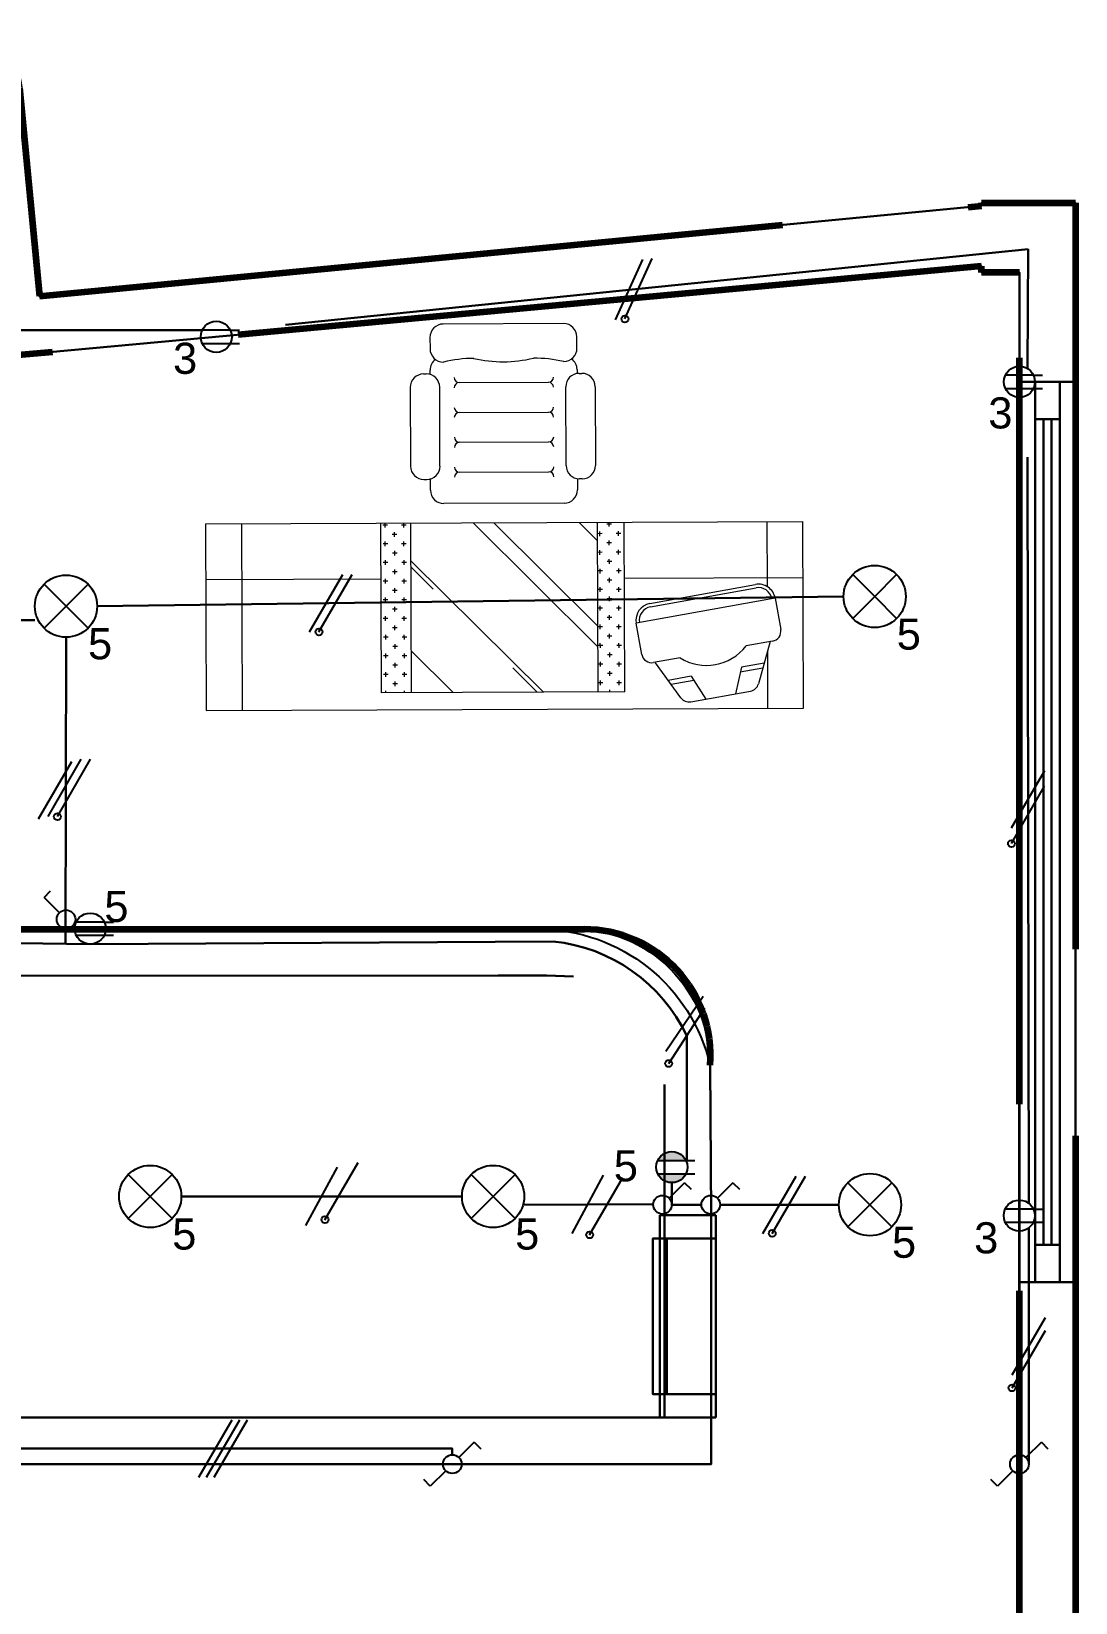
# Model space of a CAD drawing. Header units: metres. Extents: x 10.2 to 81, y 0 to 39.7.
# Drawn here: x 24.14 to 27.5, y 8.36 to 13.42 of the extents above; entities that cross this region are included whole.
import ezdxf

# ---------------------------------------------------------------- set-up
doc = ezdxf.new("R2010")
doc.units = ezdxf.units.M
doc.header["$LTSCALE"] = 0.2
doc.linetypes.add('ACAD_ISO02W100', pattern=[15, 12, -3])
for name, color, linetype in [('Canaletas', 4, 'Continuous'), ('EDIFICIO', 7, 'Continuous'), ('Fases', 7, 'Continuous'), ('Indicacion-Tabla', 7, 'Continuous'), ('Luminaria', 7, 'Continuous'), ('Medidas', 1, 'Continuous'), ('Puntos', 7, 'Continuous'), ('Tomacorrientes', 7, 'Continuous')]:
    doc.layers.add(name, color=color, linetype=linetype)
for name, color, linetype, true_color in [('DLX_APERT', 7, 'Continuous', 0x969696), ('DLX_CONT', 7, 'Continuous', 0x969696), ('DLX_ROOF', 7, 'Continuous', 0x7f7f7f)]:
    doc.layers.add(name, color=color, linetype=linetype, true_color=true_color)
for name, color, linetype, lineweight in [('L-Suelo', 7, 'ACAD_ISO02W100', 30), ('L-Techo', 7, 'Continuous', 30), ('Muebles', 9, 'Continuous', 5)]:
    doc.layers.add(name, color=color, linetype=linetype, lineweight=lineweight)
doc.layers.get('0').off()
doc.styles.get("Standard").update_dxf_attribs({"font": 'arial.ttf'})

# ---------------------------------------------------------------- blocks, each defined once
blk = doc.blocks.new('Lampara')
at = {"layer": 'Luminaria'}
for q in [(-0.0707, 0.0707), (0.0707, 0.0707), (-0.0707, -0.0707), (0.0707, -0.0707)]:
    blk.add_line((0, 0), q, dxfattribs=at)
blk.add_circle((0, 0), 0.1, dxfattribs=at)
blk = doc.blocks.new('Interruptor')
at = {"layer": 'Luminaria'}
for q in [(0.0212, 0.0212), (0.0919, 0.0495)]:
    blk.add_line((0.0707, 0.0707), q, dxfattribs=at)
blk.add_circle((0, 0), 0.03, dxfattribs=at)
blk = doc.blocks.new('Tomacorriente')
at = {"layer": 'Tomacorrientes'}
for p, q in [((0.0453, 0.0211), (-0.0453, 0.0211)), ((0.0453, 0.0211), (0.0743, 0.0211)), ((-0.0453, -0.0211), (0.0453, -0.0211)), ((0.0453, -0.0211), (0.0743, -0.0211))]:
    blk.add_line(p, q, dxfattribs=at)
blk.add_circle((0, 0), 0.05, dxfattribs=at)
blk = doc.blocks.new('920_0_2')
mesh = blk.add_polyface()
corners = [(-1.3273, -0.0125, 0.88), (1.3273, -0.0125, -0.88), (1.3273, -0.0125, 0.88), (1.3273, -0.0125, -0.88), (-1.3273, -0.0125, 0.88), (-1.3273, -0.0125, -0.88), (-1.3273, 0.0125, -0.88), (1.3273, 0.0125, 0.88), (1.3273, 0.0125, -0.88), (1.3273, 0.0125, 0.88), (-1.3273, 0.0125, -0.88), (-1.3273, 0.0125, 0.88)]
mesh.append_faces([[corners[k] for k in face] for face in [(0, 1, 2), (3, 4, 5), (6, 7, 8), (9, 10, 11)]])
blk = doc.blocks.new('1012_0_5')
mesh = blk.add_polyface()
corners = [(-0.25, -0.1125, 0.925), (0.25, -0.1125, -1), (0.25, -0.1125, 0.925), (0.25, -0.1125, -1), (-0.25, -0.1125, 0.925), (-0.25, -0.1125, -1)]
mesh.append_faces([[corners[k] for k in face] for face in [(0, 1, 2), (3, 4, 5)]])
blk = doc.blocks.new('1012_0_6')
mesh = blk.add_polyface()
corners = [(-0.25, -0.0675, 0.925), (0.25, -0.0675, -1), (-0.25, -0.0675, -1), (0.25, -0.0675, -1), (-0.25, -0.0675, 0.925), (0.25, -0.0675, 0.925)]
mesh.append_faces([[corners[k] for k in face] for face in [(0, 1, 2), (3, 4, 5)]])
blk = doc.blocks.new('*U109')
at = {"layer": 'Luminaria'}
for p, q in [((0.0707, 0.0707), (0.0212, 0.0212)), ((0.0707, 0.0707), (0.0919, 0.0495)), ((-0.0707, -0.0707), (-0.0919, -0.0495)), ((-0.0212, -0.0212), (-0.0707, -0.0707))]:
    blk.add_line(p, q, dxfattribs=at)
blk.add_circle((0, 0), 0.03, dxfattribs=at)
blk = doc.blocks.new('Toma corriente CFGI 1 Fase')
at = {"layer": 'Tomacorrientes'}
h = blk.add_hatch(dxfattribs=at)
h.set_pattern_fill('ANGLE', color=256)
h.set_pattern_definition([(0, (-6.336, -3.4325), (0, 6.985), [5.08, -1.905]), (90, (-6.336, -3.4325), (-6.985, 4e-16), [5.08, -1.905])])
h.paths.add_polyline_path([(0.0453, 0.0211, 0.63707), (-0.0453, 0.0211)])
h.paths.add_polyline_path([(-0.0453, -0.0211, 0.63707), (0.0453, -0.0211)])
at = {"layer": 'Tomacorrientes', "lineweight": 40}
h = blk.add_hatch(color=256, dxfattribs=at)
h.dxf.hatch_style = 1
h.paths.add_polyline_path([(-0.0453, 0.0211), (0.0453, 0.0211, 0.63707)])
h.paths.add_polyline_path([(0.0453, -0.0211), (-0.0453, -0.0211, 0.63707)])
at = {"layer": 'Tomacorrientes'}
for p, q in [((-0.0453, 0.0211), (0.0743, 0.0211)), ((-0.0453, -0.0211), (0.0743, -0.0211))]:
    blk.add_line(p, q, dxfattribs=at)
blk.add_circle((0, 0), 0.05, dxfattribs=at)
blk = doc.blocks.new('Fase')
at = {"layer": 'Fases'}
blk.add_line((-0.0535, -0.0922), (0.0535, 0.0922), dxfattribs=at)
blk = doc.blocks.new('Neutro')
at = {"layer": 'Fases'}
h = blk.add_hatch(dxfattribs=at)
h.set_pattern_fill('ANGLE', color=256)
h.set_pattern_definition([(0, (-26.865, -1.6355), (0, 6.985), [5.08, -1.905]), (90, (-26.865, -1.6355), (-6.985, 4e-16), [5.08, -1.905])])
h.paths.add_polyline_path([(-0.0645, -0.0922, 1), (-0.0424, -0.0922, 1)])
blk.add_circle((-0.0535, -0.0922), 0.0111, dxfattribs=at)
blk.add_blockref('Fase', (0, 0), dxfattribs=at)
blk = doc.blocks.new('A$C1A7470BA')
at = {"layer": 'Muebles'}
for p, q in [((1600, 1033.2), (0, 1033.2)), ((0, 1033.2), (0, 533.2)), ((96, 881.5), (96, 1033.2)), ((302, 1014.7), (141.5, 986.5)), ((302, 1014.7), (141.5, 986.5)), ((1504, 533.2), (1504, 1033.2)), ((1600, 533.2), (1600, 1033.2)), ((165.9, 922.6), (182.1, 993.6)), ((165.9, 922.6), (182.1, 993.6)), ((300.9, 946.4), (261.3, 1007.6)), ((300.9, 946.4), (261.3, 1007.6)), ((293.5, 957.9), (353.8, 968.5)), ((293.5, 957.9), (353.8, 968.5)), ((328.6, 1003.8), (395.9, 909.6)), ((328.6, 1003.8), (395.9, 909.6)), ((478.5, 987.1), (478.5, 533.2)), ((478.5, 987.1), (1130, 987.1)), ((493.5, 969.6), (493.5, 957.1)), ((518.5, 987.1), (518.5, 982.1)), ((543.5, 969.6), (543.5, 957.1)), ((550, 987.1), (550, 533.2)), ((696.6, 987.1), (1050, 633.7)), ((713.5, 987.1), (778.4, 922.2)), ((938.4, 987.1), (1050, 875.5)), ((1050, 987.1), (1050, 533.2)), ((1068.5, 987.1), (1068.5, 982.1)), ((1093.5, 969.6), (1093.5, 957.1)), ((1118.5, 987.1), (1118.5, 982.1)), ((1130, 987.1), (1130, 533.2)), ((88.3, 854.2), (120.2, 967.2)), ((108.4, 925.3), (168.9, 936)), ((108.4, 925.3), (168.9, 936)), ((300.9, 946.4), (362, 957.1)), ((300.9, 946.4), (362, 957.1)), ((487.2, 963.3), (499.7, 963.3)), ((512.2, 938.3), (524.7, 938.3)), ((518.5, 944.6), (518.5, 932.1)), ((537.2, 963.3), (549.7, 963.3)), ((1062.2, 938.3), (1074.7, 938.3)), ((1068.5, 944.6), (1068.5, 932.1)), ((1087.2, 963.3), (1099.7, 963.3)), ((1112.2, 938.3), (1124.7, 938.3)), ((1118.5, 944.6), (1118.5, 932.1)), ((104.6, 911.9), (165.9, 922.6)), ((104.6, 911.9), (165.9, 922.6)), ((330.1, 896.9), (401, 909.4)), ((330.1, 896.9), (401, 909.4)), ((432.3, 887.5), (447.1, 803.2)), ((432.3, 887.5), (447.1, 803.2)), ((487.2, 913.3), (499.7, 913.3)), ((493.5, 919.6), (493.5, 907.1)), ((512.2, 888.3), (524.7, 888.3)), ((518.5, 894.6), (518.5, 882.1)), ((537.2, 913.3), (549.7, 913.3)), ((543.5, 919.6), (543.5, 907.1)), ((1062.2, 888.3), (1074.7, 888.3)), ((1068.5, 894.6), (1068.5, 882.1)), ((1087.2, 913.3), (1099.7, 913.3)), ((1093.5, 919.6), (1093.5, 907.1)), ((1112.2, 888.3), (1124.7, 888.3)), ((1118.5, 894.6), (1118.5, 882.1)), ((81.9, 853.2), (152.9, 865.7)), ((81.9, 853.2), (152.9, 865.7)), ((88.3, 854.2), (88.3, 854.3)), ((487.2, 863.3), (499.7, 863.3)), ((493.5, 869.6), (493.5, 857.1)), ((518.5, 844.6), (518.5, 832.1)), ((537.2, 863.3), (549.7, 863.3)), ((543.5, 869.6), (543.5, 857.1)), ((550, 866.4), (883.2, 533.2)), ((1068.5, 844.6), (1068.5, 832.1)), ((1087.2, 863.3), (1099.7, 863.3)), ((1093.5, 869.6), (1093.5, 857.1)), ((1118.5, 844.6), (1118.5, 832.1)), ((74.9, 737.6), (60, 821.9)), ((74.9, 737.6), (60, 821.9)), ((74.9, 737.6), (447.1, 803.2)), ((74.9, 737.6), (447.1, 803.2)), ((487.2, 813.3), (499.7, 813.3)), ((493.5, 819.6), (493.5, 807.1)), ((512.2, 838.3), (524.7, 838.3)), ((537.2, 813.3), (549.7, 813.3)), ((543.5, 819.6), (543.5, 807.1)), ((550, 811.2), (828, 533.2)), ((1062.2, 838.3), (1074.7, 838.3)), ((1087.2, 813.3), (1099.7, 813.3)), ((1093.5, 819.6), (1093.5, 807.1)), ((1112.2, 838.3), (1124.7, 838.3)), ((409.1, 760), (125.4, 710)), ((409.1, 760), (125.4, 710)), ((487.2, 763.3), (499.7, 763.3)), ((493.5, 769.6), (493.5, 757.1)), ((512.2, 788.3), (524.7, 788.3)), ((518.5, 794.6), (518.5, 782.1)), ((537.2, 763.3), (549.7, 763.3)), ((543.5, 769.6), (543.5, 757.1)), ((1062.2, 788.3), (1074.7, 788.3)), ((1068.5, 794.6), (1068.5, 782.1)), ((1087.2, 763.3), (1099.7, 763.3)), ((1093.5, 769.6), (1093.5, 757.1)), ((1112.2, 788.3), (1124.7, 788.3)), ((1118.5, 794.6), (1118.5, 782.1)), ((83.7, 739.2), (83.7, 739.2)), ((83.7, 739.2), (83.7, 739.2)), ((410.6, 751.1), (127, 701.1)), ((410.6, 751.1), (127, 701.1)), ((493.5, 719.6), (493.5, 707.1)), ((512.2, 738.3), (524.7, 738.3)), ((518.5, 744.6), (518.5, 732.1)), ((543.5, 719.6), (543.5, 707.1)), ((1062.2, 738.3), (1074.7, 738.3)), ((1068.5, 744.6), (1068.5, 732.1)), ((1093.5, 719.6), (1093.5, 707.1)), ((1112.2, 738.3), (1124.7, 738.3)), ((1118.5, 744.6), (1118.5, 732.1)), ((478.5, 683.1), (0, 683.1)), ((96, 533.2), (96, 706.9)), ((487.2, 713.3), (499.7, 713.3)), ((512.2, 688.3), (524.7, 688.3)), ((518.5, 694.6), (518.5, 682.1)), ((537.2, 713.3), (549.7, 713.3)), ((990.5, 710.1), (1050, 650.6)), ((1062.2, 688.3), (1074.7, 688.3)), ((1068.5, 694.6), (1068.5, 682.1)), ((1087.2, 713.3), (1099.7, 713.3)), ((1112.2, 688.3), (1124.7, 688.3)), ((1118.5, 694.6), (1118.5, 682.1)), ((1130, 683.1), (1600, 683.1)), ((487.2, 663.3), (499.7, 663.3)), ((493.5, 669.6), (493.5, 657.1)), ((512.2, 638.3), (524.7, 638.3)), ((518.5, 644.6), (518.5, 632.1)), ((537.2, 663.3), (549.7, 663.3)), ((543.5, 669.6), (543.5, 657.1)), ((1062.2, 638.3), (1074.7, 638.3)), ((1068.5, 644.6), (1068.5, 632.1)), ((1087.2, 663.3), (1099.7, 663.3)), ((1093.5, 669.6), (1093.5, 657.1)), ((1112.2, 638.3), (1124.7, 638.3)), ((1118.5, 644.6), (1118.5, 632.1)), ((487.2, 613.3), (499.7, 613.3)), ((493.5, 619.6), (493.5, 607.1)), ((518.5, 594.6), (518.5, 582.1)), ((537.2, 613.3), (549.7, 613.3)), ((543.5, 619.6), (543.5, 607.1)), ((1068.5, 594.6), (1068.5, 582.1)), ((1087.2, 613.3), (1099.7, 613.3)), ((1093.5, 619.6), (1093.5, 607.1)), ((1118.5, 594.6), (1118.5, 582.1)), ((487.2, 563.3), (499.7, 563.3)), ((493.5, 569.6), (493.5, 557.1)), ((512.2, 588.3), (524.7, 588.3)), ((537.2, 563.3), (549.7, 563.3)), ((543.5, 569.6), (543.5, 557.1)), ((550, 582.1), (598.9, 533.2)), ((1062.2, 588.3), (1074.7, 588.3)), ((1087.2, 563.3), (1099.7, 563.3)), ((1093.5, 569.6), (1093.5, 557.1)), ((1112.2, 588.3), (1124.7, 588.3)), ((1600, 533.2), (0, 533.2)), ((512.2, 538.3), (524.7, 538.3)), ((518.5, 544.6), (518.5, 533.2)), ((1062.2, 538.3), (1074.7, 538.3)), ((1068.5, 544.6), (1068.5, 533.2)), ((1112.2, 538.3), (1124.7, 538.3)), ((1118.5, 544.6), (1118.5, 533.2)), ((638.8, 481.1), (960.9, 481.1)), ((603, 415.7), (603, 445.3)), ((554.5, 169.4), (554.5, 380.5)), ((590.3, 416.3), (597.6, 416.3)), ((633.4, 380.5), (633.4, 169.4)), ((918.7, 397.1), (679.9, 397.1)), ((971.2, 380.5), (971.2, 169.4)), ((1014.3, 416.3), (1006.9, 416.3)), ((1050.1, 169.4), (1050.1, 380.5)), ((918.7, 317.1), (679.9, 317.1)), ((918.7, 237.1), (679.9, 237.1)), ((597.6, 133.7), (590.3, 133.7)), ((603, 123.3), (603, 133.2)), ((918.7, 157.1), (679.9, 157.1)), ((996.7, 135.5), (996.7, 123.3)), ((1006.9, 133.7), (1014.3, 133.7)), ((603, 66), (603, 35.8)), ((996.7, 35.8), (996.7, 66)), ((638.8, 0), (960.9, 0))]:
    blk.add_line(p, q, dxfattribs=at)
at = {"layer": 'Muebles', "linetype": 'Continuous'}
blk.add_line((996.8, 445.3), (996.8, 413.7), dxfattribs=at)
at = {"layer": 'Muebles'}
for centre, radius, start, end in [((306.6, 988.1), 27, 35.5353, 99.9755), ((306.6, 988.1), 27, 35.5353, 99.9755), ((146.2, 959.9), 27, 99.9755, 164.2484), ((146.2, 959.9), 27, 99.9755, 164.2484), ((259, 782.2), 135, 58.1791, 141.8198), ((259, 782.2), 135, 58.1791, 141.8198), ((405.7, 882.8), 27, 9.9763, 99.9988), ((405.7, 882.8), 27, 9.9763, 99.9988), ((86.6, 826.6), 27, 99.9988, 189.9755), ((86.6, 826.6), 27, 99.9988, 189.9755), ((402.8, 795.4), 36, 280.0003, 9.9717), ((402.8, 795.4), 36, 280.0003, 9.9717), ((402.8, 795.4), 45, 280.0003, 9.9763), ((402.8, 795.4), 45, 280.0003, 9.9763), ((119.2, 745.4), 45, 189.9755, 280.0003), ((119.2, 745.4), 45, 189.9755, 280.0003), ((119.2, 745.4), 36, 189.9755, 280.0003), ((119.2, 745.4), 36, 189.9755, 280.0003), ((638.8, 445.3), 35.8, 90, 180), ((960.9, 445.3), 35.8, 0, 90), ((590.3, 380.5), 35.8, 90, 180), ((597.6, 380.5), 35.8, 0, 90), ((679.9, 410.6), 13.6, 180, 270), ((679.9, 383.5), 13.6, 90, 180), ((918.7, 410.6), 13.6, 270, 0), ((918.7, 383.5), 13.6, 0, 90), ((1006.9, 380.5), 35.8, 90, 180), ((1014.3, 380.5), 35.8, 0, 90), ((679.9, 330.6), 13.6, 180, 270), ((679.9, 303.5), 13.6, 90, 180), ((918.7, 330.6), 13.6, 270, 0), ((918.7, 303.5), 13.6, 0, 90), ((679.9, 250.6), 13.6, 180, 270), ((679.9, 223.5), 13.6, 90, 180), ((918.7, 250.6), 13.6, 270, 0), ((918.7, 223.5), 13.6, 0, 90), ((590.3, 169.4), 35.8, 180, 270), ((597.6, 169.4), 35.8, 270, 0), ((679.9, 170.6), 13.6, 180, 270), ((918.7, 170.6), 13.6, 270, 0), ((1006.9, 169.4), 35.8, 180, 270), ((1014.3, 169.4), 35.8, 270, 0), ((679.9, 143.5), 13.6, 90, 180), ((918.7, 143.5), 13.6, 0, 90), ((638.8, 123.3), 35.8, 180, 233.1301), ((638.8, 66), 35.8, 90, 180), ((722.2, 462.3), 370.1, 256.9726, 269.6332), ((799.9, -240.7), 342.4, 76.4882, 103.5118), ((877.5, 462.3), 370.1, 270.3668, 283.0274), ((960.9, 66), 35.8, 0, 90), ((960.9, 123.3), 35.8, 306.8699, 0), ((638.8, 35.8), 35.8, 180, 270), ((960.9, 35.8), 35.8, 270, 0)]:
    blk.add_arc(centre, radius, start, end, dxfattribs=at)

msp = doc.modelspace()

# ---------------------------------------------------------------- linework, layer by layer
at = {"layer": 'DLX_APERT'}
for points in [[(27.4469, 12.2887, 0), (27.3669, 12.2887, 0)], [(27.3669, 12.2887, 0), (27.3669, 9.3941, 0)], [(27.4469, 12.2887, 0), (27.3669, 12.2887, 0)], [(27.3669, 12.2887, 0), (27.3669, 12.2887, 0)], [(27.3669, 12.2887, 0), (27.4469, 12.2887, 0)], [(27.3669, 9.3941, 0), (27.3669, 12.2887, 0)], [(27.3669, 12.2887, 0), (27.4469, 12.2887, 0)], [(27.3669, 9.3941, 0), (27.3669, 12.2887, 0)], [(27.3669, 12.2887, 0), (27.3669, 12.2887, 0)], [(27.3669, 12.2887, 0), (27.3669, 9.3941, 0)], [(27.4469, 9.3941, 0), (27.4469, 12.2887, 0)], [(27.4469, 12.2887, 0), (27.4469, 12.2887, 0)], [(27.4469, 12.2887, 0), (27.4469, 9.3941, 0)], [(27.4469, 9.3941, 0), (27.4469, 12.2887, 0)], [(27.4469, 12.2887, 0), (27.4469, 12.2887, 0)], [(27.4469, 12.2887, 0), (27.4469, 9.3941, 0)], [(27.3669, 9.5141, 0), (27.3669, 12.1687, 0)], [(27.3669, 12.1687, 0), (27.3669, 12.1687, 0)], [(27.3669, 12.1687, 0), (27.3669, 9.5141, 0)], [(27.3669, 9.5141, 0), (27.3669, 12.1687, 0)], [(27.3669, 12.1687, 0), (27.3944, 12.1687, 0)], [(27.3944, 12.1687, 0), (27.3669, 12.1687, 0)], [(27.3669, 12.1687, 0), (27.3669, 12.1687, 0)], [(27.3669, 12.1687, 0), (27.3944, 12.1687, 0)], [(27.3944, 12.1687, 0), (27.3669, 12.1687, 0)], [(27.3669, 12.1687, 0), (27.3669, 9.5141, 0)], [(27.3944, 12.1687, 0), (27.3944, 9.5141, 0)], [(27.3944, 9.5141, 0), (27.3944, 12.1687, 0)], [(27.3944, 12.1687, 0), (27.4194, 12.1687, 0)], [(27.3944, 12.1687, 0), (27.3944, 12.1687, 0)], [(27.3944, 12.1687, 0), (27.3944, 12.1687, 0)], [(27.3944, 12.1687, 0), (27.4194, 12.1687, 0)], [(27.4194, 12.1687, 0), (27.3944, 12.1687, 0)], [(27.3944, 9.5141, 0), (27.3944, 12.1687, 0)], [(27.3944, 12.1687, 0), (27.3944, 9.5141, 0)], [(27.4194, 12.1687, 0), (27.3944, 12.1687, 0)], [(27.4194, 12.1687, 0), (27.3944, 12.1687, 0)], [(27.3944, 12.1687, 0), (27.3944, 9.5141, 0)], [(27.3944, 9.5141, 0), (27.3944, 12.1687, 0)], [(27.3944, 12.1687, 0), (27.3944, 12.1687, 0)], [(27.3944, 12.1687, 0), (27.3944, 9.5141, 0)], [(27.3944, 9.5141, 0), (27.3944, 12.1687, 0)], [(27.3944, 12.1687, 0), (27.4194, 12.1687, 0)], [(27.4194, 12.1687, 0), (27.3944, 12.1687, 0)], [(27.3944, 12.1687, 0), (27.3944, 12.1687, 0)], [(27.3944, 12.1687, 0), (27.4194, 12.1687, 0)], [(27.4194, 9.5141, 0), (27.4194, 12.1687, 0)], [(27.4194, 12.1687, 0), (27.4469, 12.1687, 0)], [(27.4194, 12.1687, 0), (27.4194, 12.1687, 0)], [(27.4194, 12.1687, 0), (27.4469, 12.1687, 0)], [(27.4469, 12.1687, 0), (27.4194, 12.1687, 0)], [(27.4194, 12.1687, 0), (27.4194, 9.5141, 0)], [(27.4469, 12.1687, 0), (27.4194, 12.1687, 0)], [(27.4194, 12.1687, 0), (27.4194, 9.5141, 0)], [(27.4194, 12.1687, 0), (27.4194, 12.1687, 0)], [(27.4194, 9.5141, 0), (27.4194, 12.1687, 0)], [(27.4194, 9.5141, 0), (27.4194, 12.1687, 0)], [(27.4194, 12.1687, 0), (27.4194, 12.1687, 0)], [(27.4194, 12.1687, 0), (27.4194, 9.5141, 0)], [(27.4194, 9.5141, 0), (27.4194, 12.1687, 0)], [(27.4194, 12.1687, 0), (27.4194, 9.5141, 0)], [(27.4194, 12.1687, 0), (27.4194, 12.1687, 0)], [(27.4469, 9.5141, 0), (27.4469, 12.1687, 0)], [(27.4469, 12.1687, 0), (27.4469, 12.1687, 0)], [(27.4469, 12.1687, 0), (27.4469, 9.5141, 0)], [(27.4469, 12.1687, 0), (27.4469, 9.5141, 0)], [(27.4469, 12.1687, 0), (27.4469, 12.1687, 0)], [(27.4469, 9.5141, 0), (27.4469, 12.1687, 0)], [(26.1607, 9.6087, 0), (26.1607, 8.9587, 0)], [(26.3407, 9.6087, 0), (26.1607, 9.6087, 0)], [(26.1607, 9.6087, 0), (26.1607, 9.6087, 0)], [(26.1607, 9.6087, 0), (26.3407, 9.6087, 0)], [(26.3407, 9.6087, 0), (26.1607, 9.6087, 0)], [(26.1607, 9.5337, 0), (26.1607, 9.6087, 0)], [(26.1607, 9.6087, 0), (26.3407, 9.6087, 0)], [(26.1607, 8.9587, 0), (26.1607, 9.6087, 0)], [(26.1607, 9.6087, 0), (26.1607, 9.6087, 0)], [(26.1607, 9.6087, 0), (26.1607, 9.5337, 0)], [(26.3407, 8.9587, 0), (26.3407, 9.6087, 0)], [(26.3407, 9.6087, 0), (26.3407, 9.6087, 0)], [(26.3407, 9.6087, 0), (26.3407, 9.5337, 0)], [(26.3407, 9.5337, 0), (26.3407, 9.6087, 0)], [(26.3407, 9.6087, 0), (26.3407, 9.6087, 0)], [(26.3407, 9.6087, 0), (26.3407, 8.9587, 0)], [(26.1607, 9.5337, 0), (26.1382, 9.5337, 0)], [(26.1382, 9.5337, 0), (26.1382, 9.0337, 0)], [(26.1607, 9.5337, 0), (26.1382, 9.5337, 0)], [(26.1382, 9.5337, 0), (26.1382, 9.5337, 0)], [(26.1382, 9.5337, 0), (26.1607, 9.5337, 0)], [(26.1382, 9.5337, 0), (26.1382, 9.0337, 0)], [(26.1382, 9.0337, 0), (26.1382, 9.5337, 0)], [(26.1382, 9.5337, 0), (26.1382, 9.5337, 0)], [(26.1382, 9.0337, 0), (26.1382, 9.5337, 0)], [(26.1382, 9.5337, 0), (26.1607, 9.5337, 0)], [(26.1832, 9.5337, 0), (26.1607, 9.5337, 0)], [(26.1607, 9.5337, 0), (26.1607, 9.5337, 0)], [(26.1607, 9.5337, 0), (26.1607, 9.0337, 0)], [(26.1607, 9.0337, 0), (26.1607, 9.5337, 0)], [(26.1607, 9.5337, 0), (26.1832, 9.5337, 0)], [(26.1832, 9.5337, 0), (26.1607, 9.5337, 0)], [(26.1607, 9.5337, 0), (26.1607, 9.5337, 0)], [(26.1607, 9.5337, 0), (26.1832, 9.5337, 0)], [(26.1607, 9.0337, 0), (26.1607, 9.5337, 0)], [(26.1607, 9.5337, 0), (26.1607, 9.5337, 0)], [(26.1607, 9.5337, 0), (26.1832, 9.5337, 0)], [(26.1607, 9.5337, 0), (26.1607, 9.5337, 0)], [(26.1607, 9.5337, 0), (26.1832, 9.5337, 0)], [(26.1832, 9.5337, 0), (26.1607, 9.5337, 0)], [(26.1607, 9.5337, 0), (26.1607, 9.0337, 0)], [(26.1832, 9.5337, 0), (26.1607, 9.5337, 0)], [(26.3407, 9.5337, 0), (26.1832, 9.5337, 0)], [(26.1832, 9.0337, 0), (26.1832, 9.5337, 0)], [(26.1832, 9.5337, 0), (26.3407, 9.5337, 0)], [(26.1832, 9.5337, 0), (26.1832, 9.5337, 0)], [(26.1832, 9.5337, 0), (26.3407, 9.5337, 0)], [(26.3407, 9.5337, 0), (26.1832, 9.5337, 0)], [(26.1832, 9.5337, 0), (26.1832, 9.0337, 0)], [(26.1832, 9.5337, 0), (26.1832, 9.5337, 0)], [(26.1832, 9.5337, 0), (26.1832, 9.0337, 0)], [(26.1832, 9.5337, 0), (26.1832, 9.0337, 0)], [(26.1832, 9.0337, 0), (26.1832, 9.5337, 0)], [(26.1832, 9.5337, 0), (26.1832, 9.5337, 0)], [(26.1832, 9.5337, 0), (26.1832, 9.5337, 0)], [(26.1832, 9.0337, 0), (26.1832, 9.5337, 0)], [(26.3407, 9.5337, 0), (26.3407, 9.5337, 0)], [(26.3407, 9.0337, 0), (26.3407, 9.5337, 0)], [(26.3407, 9.5337, 0), (26.3407, 9.0337, 0)], [(26.3407, 9.5337, 0), (26.3407, 9.5337, 0)], [(27.3669, 9.5141, 0), (27.3669, 9.5141, 0)], [(27.3944, 9.5141, 0), (27.3669, 9.5141, 0)], [(27.3669, 9.5141, 0), (27.3944, 9.5141, 0)], [(27.3944, 9.5141, 0), (27.3669, 9.5141, 0)], [(27.3669, 9.5141, 0), (27.3669, 9.5141, 0)], [(27.3669, 9.5141, 0), (27.3944, 9.5141, 0)], [(27.4194, 9.5141, 0), (27.3944, 9.5141, 0)], [(27.3944, 9.5141, 0), (27.4194, 9.5141, 0)], [(27.3944, 9.5141, 0), (27.3944, 9.5141, 0)], [(27.3944, 9.5141, 0), (27.3944, 9.5141, 0)], [(27.3944, 9.5141, 0), (27.4194, 9.5141, 0)], [(27.4194, 9.5141, 0), (27.3944, 9.5141, 0)], [(27.3944, 9.5141, 0), (27.4194, 9.5141, 0)], [(27.3944, 9.5141, 0), (27.3944, 9.5141, 0)], [(27.4194, 9.5141, 0), (27.3944, 9.5141, 0)], [(27.4194, 9.5141, 0), (27.3944, 9.5141, 0)], [(27.3944, 9.5141, 0), (27.3944, 9.5141, 0)], [(27.3944, 9.5141, 0), (27.4194, 9.5141, 0)], [(27.4469, 9.5141, 0), (27.4194, 9.5141, 0)], [(27.4194, 9.5141, 0), (27.4194, 9.5141, 0)], [(27.4194, 9.5141, 0), (27.4469, 9.5141, 0)], [(27.4469, 9.5141, 0), (27.4194, 9.5141, 0)], [(27.4194, 9.5141, 0), (27.4469, 9.5141, 0)], [(27.4194, 9.5141, 0), (27.4194, 9.5141, 0)], [(27.4194, 9.5141, 0), (27.4194, 9.5141, 0)], [(27.4194, 9.5141, 0), (27.4194, 9.5141, 0)], [(27.4469, 9.5141, 0), (27.4469, 9.5141, 0)], [(27.4469, 9.5141, 0), (27.4469, 9.5141, 0)], [(27.3669, 9.3941, 0), (27.4469, 9.3941, 0)], [(27.4469, 9.3941, 0), (27.3669, 9.3941, 0)], [(27.4469, 9.3941, 0), (27.3669, 9.3941, 0)], [(27.3669, 9.3941, 0), (27.3669, 9.3941, 0)], [(27.3669, 9.3941, 0), (27.4469, 9.3941, 0)], [(27.3669, 9.3941, 0), (27.3669, 9.3941, 0)], [(27.4469, 9.3941, 0), (27.4469, 9.3941, 0)], [(27.4469, 9.3941, 0), (27.4469, 9.3941, 0)], [(26.1382, 9.0337, 0), (26.1607, 9.0337, 0)], [(26.1382, 9.0337, 0), (26.1382, 9.0337, 0)], [(26.1607, 9.0337, 0), (26.1382, 9.0337, 0)], [(26.1382, 9.0337, 0), (26.1382, 9.0337, 0)], [(26.1382, 9.0337, 0), (26.1607, 9.0337, 0)], [(26.1607, 9.0337, 0), (26.1382, 9.0337, 0)], [(26.1607, 9.0337, 0), (26.1832, 9.0337, 0)], [(26.1607, 8.9587, 0), (26.1607, 9.0337, 0)], [(26.1607, 9.0337, 0), (26.1607, 9.0337, 0)], [(26.1607, 9.0337, 0), (26.1607, 8.9587, 0)], [(26.1832, 9.0337, 0), (26.1607, 9.0337, 0)], [(26.1832, 9.0337, 0), (26.1607, 9.0337, 0)], [(26.1607, 9.0337, 0), (26.1607, 9.0337, 0)], [(26.1607, 9.0337, 0), (26.1832, 9.0337, 0)], [(26.1607, 9.0337, 0), (26.1607, 9.0337, 0)], [(26.1832, 9.0337, 0), (26.1607, 9.0337, 0)], [(26.1607, 9.0337, 0), (26.1832, 9.0337, 0)], [(26.1607, 9.0337, 0), (26.1607, 9.0337, 0)], [(26.1607, 9.0337, 0), (26.1832, 9.0337, 0)], [(26.1832, 9.0337, 0), (26.1607, 9.0337, 0)], [(26.1832, 9.0337, 0), (26.3407, 9.0337, 0)], [(26.3407, 9.0337, 0), (26.1832, 9.0337, 0)], [(26.1832, 9.0337, 0), (26.1832, 9.0337, 0)], [(26.1832, 9.0337, 0), (26.3407, 9.0337, 0)], [(26.3407, 9.0337, 0), (26.1832, 9.0337, 0)], [(26.1832, 9.0337, 0), (26.1832, 9.0337, 0)], [(26.1832, 9.0337, 0), (26.1832, 9.0337, 0)], [(26.1832, 9.0337, 0), (26.1832, 9.0337, 0)], [(26.3407, 9.0337, 0), (26.3407, 8.9587, 0)], [(26.3407, 8.9587, 0), (26.3407, 9.0337, 0)], [(26.3407, 9.0337, 0), (26.3407, 9.0337, 0)], [(26.3407, 9.0337, 0), (26.3407, 9.0337, 0)], [(26.1607, 8.9587, 0), (26.3407, 8.9587, 0)], [(26.1607, 8.9587, 0), (26.1607, 8.9587, 0)], [(26.1607, 8.9587, 0), (26.3407, 8.9587, 0)], [(26.3407, 8.9587, 0), (26.1607, 8.9587, 0)], [(26.3407, 8.9587, 0), (26.1607, 8.9587, 0)], [(26.1607, 8.9587, 0), (26.1607, 8.9587, 0)], [(26.3407, 8.9587, 0), (26.3407, 8.9587, 0)], [(26.3407, 8.9587, 0), (26.3407, 8.9587, 0)]]:
    msp.add_polyline3d(points, dxfattribs=at)
at = {"layer": 'DLX_CONT'}
msp.add_lwpolyline([(25.8257, 10.5298), (25.8834, 10.5298, -0.415401), (26.322, 10.0901, 1.014292)], format="xyb", dxfattribs=at)
for points in [[(24.1648, 12.5642, 0), (24.1016, 13.2339, 0)], [(24.1648, 12.5642, 0), (24.1016, 13.2339, 0)], [(27.195, 12.8546, 0), (24.1648, 12.5642, 0)], [(27.195, 12.8546, 0), (24.1648, 12.5642, 0)], [(27.4971, 12.8643, 0), (27.195, 12.8643, 0)], [(27.195, 12.8643, 0), (27.195, 12.8546, 0)], [(27.4971, 12.8643, 0), (27.195, 12.8643, 0)], [(27.195, 12.8643, 0), (27.195, 12.8546, 0)], [(27.4971, 0.7405, 0), (27.4971, 12.8643, 0)], [(27.4971, 0.7405, 0), (27.4971, 12.8643, 0)], [(27.195, 12.6609, 0), (24.0475, 12.3696, 0)], [(27.195, 12.6609, 0), (24.0475, 12.3696, 0)], [(27.195, 12.6403, 0), (27.195, 12.6609, 0)], [(27.195, 12.6403, 0), (27.195, 12.6609, 0)], [(27.317, 12.6403, 0), (27.195, 12.6403, 0)], [(27.317, 12.6403, 0), (27.195, 12.6403, 0)], [(27.3162, 5.8076, 0), (27.317, 12.6403, 0)], [(27.3162, 5.8076, 0), (27.317, 12.6403, 0)], [(23.9709, 10.5285, 0), (25.8257, 10.5298, 0)], [(23.9709, 10.5285, 0), (25.8257, 10.5298, 0)], [(25.2309, 10.3791, 0), (23.9709, 10.3783, 0)], [(25.2309, 10.3791, 0), (23.9709, 10.3783, 0)], [(25.6409, 10.3794, 0), (25.2309, 10.3791, 0)], [(25.6409, 10.3794, 0), (25.2309, 10.3791, 0)], [(25.7966, 10.3799, 0), (25.6409, 10.3794, 0)], [(25.7966, 10.3799, 0), (25.6409, 10.3794, 0)], [(25.8834, 10.3762, 0), (25.7966, 10.3799, 0)], [(25.8834, 10.3762, 0), (25.7966, 10.3799, 0)], [(26.322, 10.0901, 0), (26.3257, 9.6087, 0)], [(26.322, 10.0901, 0), (26.3257, 9.6087, 0)], [(26.1757, 8.9987, 0), (26.1757, 10.0298, 0)], [(26.3257, 9.6087, 0), (26.3257, 8.8087, 0)], [(26.3257, 9.6087, 0), (26.3257, 8.8087, 0)], [(26.1757, 8.9587, 0), (26.1757, 8.9987, 0)], [(26.1757, 8.9587, 0), (26.1757, 8.9987, 0)], [(23.9709, 8.9587, 0), (26.1757, 8.9587, 0)], [(23.9709, 8.9587, 0), (26.1757, 8.9587, 0)], [(26.3257, 8.8087, 0), (23.9709, 8.8087, 0)], [(26.3257, 8.8087, 0), (23.9709, 8.8087, 0)]]:
    msp.add_polyline3d(points, dxfattribs=at)
at = {"layer": 'DLX_ROOF'}
for points in [[(24.1648, 12.5642, 0), (24.1016, 13.2339, 0)], [(24.1016, 13.2339, 0), (24.1648, 12.5642, 0)], [(24.1016, 13.2339, 0), (24.1648, 12.5642, 0)], [(24.1648, 12.5642, 0), (24.1016, 13.2339, 0)], [(27.195, 12.8546, 0), (24.1648, 12.5642, 0)], [(24.1648, 12.5642, 0), (27.195, 12.8546, 0)], [(24.1648, 12.5642, 0), (27.195, 12.8546, 0)], [(27.195, 12.8546, 0), (24.1648, 12.5642, 0)], [(27.4971, 12.8643, 0), (27.195, 12.8643, 0)], [(27.195, 12.8643, 0), (27.195, 12.8643, 0)], [(27.195, 12.8643, 0), (27.4971, 12.8643, 0)], [(27.195, 12.8643, 0), (27.195, 12.8546, 0)], [(27.195, 12.8546, 0), (27.195, 12.8643, 0)], [(27.195, 12.8643, 0), (27.195, 12.8643, 0)], [(27.195, 12.8546, 0), (27.195, 12.8643, 0)], [(27.195, 12.8643, 0), (27.4971, 12.8643, 0)], [(27.4971, 12.8643, 0), (27.195, 12.8643, 0)], [(27.195, 12.8643, 0), (27.195, 12.8546, 0)], [(27.195, 12.8546, 0), (27.195, 12.8546, 0)], [(27.195, 12.8546, 0), (27.195, 12.8546, 0)], [(27.4971, 0.7405, 0), (27.4971, 12.8643, 0)], [(27.4971, 12.8643, 0), (27.4971, 12.8643, 0)], [(27.4971, 12.8643, 0), (27.4971, 0.7405, 0)], [(27.4971, 12.8643, 0), (27.4971, 12.8643, 0)], [(27.4971, 12.8643, 0), (27.4971, 0.7405, 0)], [(27.4971, 0.7405, 0), (27.4971, 12.8643, 0)], [(27.195, 12.6609, 0), (24.0475, 12.3696, 0)], [(24.0475, 12.3696, 0), (27.195, 12.6609, 0)], [(27.195, 12.6403, 0), (27.195, 12.6609, 0)], [(27.195, 12.6609, 0), (27.195, 12.6403, 0)], [(27.317, 12.6403, 0), (27.195, 12.6403, 0)], [(27.195, 12.6403, 0), (27.317, 12.6403, 0)], [(27.3162, 5.8076, 0), (27.317, 12.6403, 0)], [(27.317, 12.6403, 0), (27.3162, 5.8076, 0)], [(24.1648, 12.5642, 0), (24.1648, 12.5642, 0)], [(24.1648, 12.5642, 0), (24.1648, 12.5642, 0)], [(23.9709, 10.5285, 0), (25.8257, 10.5298, 0)], [(25.8257, 10.5298, 0), (23.9709, 10.5285, 0)], [(25.6409, 10.3794, 0), (23.9709, 10.3783, 0)], [(23.9709, 10.3783, 0), (25.6409, 10.3794, 0)], [(25.7966, 10.3799, 0), (25.6409, 10.3794, 0)], [(25.6409, 10.3794, 0), (25.7966, 10.3799, 0)], [(25.8834, 10.3762, 0), (25.7966, 10.3799, 0)], [(25.7966, 10.3799, 0), (25.8834, 10.3762, 0)], [(26.322, 10.0901, 0), (26.3257, 9.6087, 0)], [(26.3257, 9.6087, 0), (26.322, 10.0901, 0)], [(26.1757, 8.9587, 0), (26.1757, 10.0298, 0)], [(26.1757, 10.0298, 0), (26.1757, 8.9587, 0)], [(26.3257, 9.6087, 0), (26.3257, 8.8087, 0)], [(26.3257, 8.8087, 0), (26.3257, 9.6087, 0)], [(23.9709, 8.9587, 0), (26.1757, 8.9587, 0)], [(26.1757, 8.9587, 0), (23.9709, 8.9587, 0)], [(26.3257, 8.8087, 0), (23.9709, 8.8087, 0)], [(23.9709, 8.8087, 0), (26.3257, 8.8087, 0)]]:
    msp.add_polyline3d(points, dxfattribs=at)
at = {"layer": 'EDIFICIO', "linetype": 'ACAD_ISO02W100', "lineweight": 100}
for points in [[(20, 0.7405), (20, 8.7283), (23.7209, 8.7309), (23.7201, 9.7284), (21.0959, 9.7284), (21.0959, 12.2874), (20.9222, 12.2713), (20.8596, 12.9326, -0.414286), (21.0404, 13.1511), (23.8819, 13.4144, -0.411256), (24.1016, 13.2339), (24.1657, 12.5643), (27.195, 12.8546), (27.195, 12.8643), (27.4971, 12.8643), (27.4971, 0.7405)], [(27.3165, 0.9661), (27.317, 12.6403), (27.195, 12.6403), (27.195, 12.6609), (24.0475, 12.3696), (24.0475, 12.2699), (23.9709, 12.2699), (23.9709, 11.3283), (23.7209, 11.3283), (23.7209, 12.2699), (23.6672, 12.2699), (23.6672, 12.5457), (23.9154, 12.5457), (23.8688, 13.0001, 0.466972), (23.6586, 13.1423), (21.3146, 12.9258, 0.385561), (21.1313, 12.7261), (21.1705, 12.3012), (21.2459, 12.3012), (21.2459, 9.8786), (23.7201, 9.8784), (23.7201, 10.5285), (25.9179, 10.5285, -0.437254), (26.322, 10.0915, 0.153094)]]:
    msp.add_lwpolyline(points, format="xyb", dxfattribs=at)
at = {"layer": 'L-Suelo'}
for p, q in [((27.3465, 9.6469), (27.3421, 12.246)), ((26.199, 9.6429), (26.2943, 9.6429))]:
    msp.add_line(p, q, dxfattribs=at)
for points in [[(24.6891, 12.4543), (24.0516, 12.4543), (24.0516, 13.2381), (21.0249, 12.9802), (21.1395, 12.1675), (21.2109, 12.1675)], [(27.342, 12.3308), (27.3443, 12.7156), (24.7798, 12.4543)], [(23.7618, 10.4887), (24.3293, 10.4804)], [(26.199, 9.6429), (26.199, 9.7178)], [(27.3607, 5.8498), (27.3465, 8.8087), (27.3465, 9.5671)]]:
    msp.add_lwpolyline(points, dxfattribs=at)
at = {"layer": 'L-Suelo', "elevation": -0.0189}
msp.add_lwpolyline([(27.3665, 12.2887), (27.3665, 12.2887)], dxfattribs=at)
at = {"layer": 'L-Suelo'}
msp.add_lwpolyline([(26.247, 9.7839), (26.247, 9.7839), (26.247, 10.1862, 0.260655), (25.818, 10.4896), (24.3293, 10.4804)], format="xyb", dxfattribs=at)
at = {"layer": 'L-Techo'}
for p, q in [((24.3514, 11.5673, 2.8), (26.7512, 11.5983, 2.8)), ((24.6221, 9.6693), (25.5245, 9.6693)), ((25.72, 9.6429), (26.139, 9.6447)), ((26.3543, 9.6429), (26.7361, 9.6429)), ((26.7361, 9.6429), (26.7361, 9.6429))]:
    msp.add_line(p, q, dxfattribs=at)
at = {"layer": 'L-Techo', "elevation": 2.8}
msp.add_lwpolyline([(24.1514, 11.5221), (23.72, 11.5221)], dxfattribs=at)
at = {"layer": 'L-Techo'}
for points in [[(24.2499, 10.4816), (24.2514, 11.4673)], [(23.9709, 8.8587), (25.4933, 8.8587), (25.4933, 8.8387)]]:
    msp.add_lwpolyline(points, dxfattribs=at)
at = {"layer": 'Medidas'}
for points in [[(27.3162, 9.6076), (27.317, 12.6403), (27.195, 12.6403), (27.195, 12.6609), (26.5648, 12.6026)], [(23.9859, 10.5283), (25.7709, 10.5285)], [(27.3162, 5.8076), (27.3162, 9.6076)], [(24.5826, 8.8087), (26.3257, 8.8087), (26.3257, 8.9587)], [(20.994, 8.5773), (22.1132, 8.5773), (23.9709, 8.5773), (23.9709, 8.8087), (24.5826, 8.8087)]]:
    msp.add_lwpolyline(points, dxfattribs=at)
msp.add_lwpolyline([(25.7709, 10.5285, -0.349306), (26.322, 10.0901), (26.3257, 9.6087)], format="xyb", dxfattribs=at)
at = {"layer": 'Puntos'}
for p in [(24.5221, 9.6693), (25.6245, 9.6693)]:
    msp.add_point(p, dxfattribs=at)

# ---------------------------------------------------------------- block references
at = {"layer": 'Canaletas'}
for name, p in [('Fase', (25.0879, 11.5768, 2.8)), ('Neutro', (25.1179, 11.5768, 2.8)), ('Fase', (24.2162, 10.9754)), ('Fase', (24.2471, 10.983)), ('Neutro', (24.2771, 10.983)), ('Neutro', (25.1375, 9.6866)), ('Neutro', (25.9881, 9.638)), ('Fase', (26.5452, 9.6429)), ('Neutro', (26.5752, 9.6429))]:
    msp.add_blockref(name, p, dxfattribs=at)
for name, p, rotation in [('Fase', (26.2395, 10.2239), 175.8373353873264), ('Neutro', (26.247, 10.1862), 357.1307986974742), ('Fase', (25.0733, 9.6693), 1.80755084748059), ('Fase', (25.9292, 9.6438), 1.807550847480589)]:
    msp.add_blockref(name, p, dxfattribs=dict(at, rotation=rotation))
at = {"layer": 'DLX_APERT'}
for name, p, rotation in [('920_0_2', (27.4069, 10.8414, 1), 89.99999999999999), ('1012_0_5', (26.2507, 9.2837, 1), 269.9999999999999), ('1012_0_6', (26.2507, 9.2837, 1), 269.9999999999999)]:
    msp.add_blockref(name, p, dxfattribs=dict(at, rotation=rotation))
at = {"layer": 'DLX_CONT'}
for name, p, rotation in [('920_0_2', (27.4069, 10.8414, 1), 89.99999999999999), ('1012_0_5', (26.2507, 9.2837, 1), 269.9999999999999), ('1012_0_6', (26.2507, 9.2837, 1), 269.9999999999999)]:
    msp.add_blockref(name, p, dxfattribs=dict(at, rotation=rotation))
at = {"layer": 'Fases'}
for name, p, rotation in [('Fase', (26.062, 12.5849), 5.817124133640087), ('Neutro', (26.0922, 12.588), 5.817124133640077), ('Neutro', (27.3443, 10.896), 0.09685239682540851)]:
    msp.add_blockref(name, p, dxfattribs=dict(at, rotation=rotation))
for name, p in [('Fase', (27.3443, 10.9464)), ('Fase', (27.3465, 9.1879)), ('Neutro', (27.3465, 9.1461)), ('Fase', (24.7321, 8.8587)), ('Fase', (24.7569, 8.8587)), ('Fase', (24.7817, 8.8587))]:
    msp.add_blockref(name, p, dxfattribs=at)
at = {"layer": 'L-Suelo'}
msp.add_blockref('Lampara', (26.8361, 9.6429), dxfattribs=at)
at = {"layer": 'L-Techo'}
for name, p in [('Lampara', (26.8512, 11.5983, 2.8)), ('Lampara', (24.2514, 11.5673, 2.8)), ('Tomacorriente', (24.3293, 10.5304)), ('*U109', (25.4933, 8.8087)), ('*U109', (27.3165, 8.8087))]:
    msp.add_blockref(name, p, dxfattribs=at)
at = {"layer": 'L-Techo', "rotation": 90}
msp.add_blockref('Interruptor', (24.2514, 10.5604), dxfattribs=at)
at = {"layer": 'Medidas', "rotation": 359.9972223826785}
msp.add_blockref('Tomacorriente', (24.7344, 12.4332), dxfattribs=at)
at = {"layer": 'Medidas'}
for p in [(27.3165, 12.2887, -0.0189), (27.3162, 9.6076)]:
    msp.add_blockref('Tomacorriente', p, dxfattribs=at)
at = {"layer": 'Muebles', "xscale": 0.001200000000000012, "yscale": 0.001200000000000012, "zscale": 0.001200000000000012, "rotation": 180.2221507717931}
msp.add_blockref('A$C1A7470BA', (26.6174, 12.4789), dxfattribs=at)
at = {"layer": 'Puntos'}
for name, p in [('Lampara', (24.5221, 9.6693)), ('Lampara', (25.6245, 9.6693)), ('Interruptor', (26.169, 9.6429)), ('Interruptor', (26.3243, 9.6429))]:
    msp.add_blockref(name, p, dxfattribs=at)
at = {"layer": 'Tomacorrientes'}
msp.add_blockref('Toma corriente CFGI 1 Fase', (26.199, 9.7637), dxfattribs=at)

# ---------------------------------------------------------------- texts
at = {"layer": 'Indicacion-Tabla', "char_height": 0.1, "width": 0.1, "attachment_point": 1}
for s, insert in [('3', (24.5955, 12.4143)), ('3', (27.2165, 12.2387, -0.0189)), ('5', (26.922, 11.5276, 2.8)), ('5', (24.3221, 11.4966, 2.8)), ('5', (24.3746, 10.652)), ('5', (26.0124, 9.8179)), ('5', (24.5928, 9.5986)), ('5', (25.6952, 9.5986)), ('5', (26.9068, 9.5722)), ('3', (27.1709, 9.5864))]:
    msp.add_mtext(s, dxfattribs=dict(at, insert=insert))

# ---------------------------------------------------------------- meshes
at = {"layer": 'DLX_CONT'}
mesh = msp.add_polyface(dxfattribs=at)
corners = [(22.9043, 0.742, 2.8), (22.9043, 0), (22.9043, 0, 2.8), (22.9043, 0), (22.9043, 0.742, 2.8), (22.9043, 0.742), (20.0055, 8.7283, 2.8), (20, 0.7405), (20, 0.7405, 2.8), (20, 0.7405), (20.0055, 8.7283, 2.8), (20.0055, 8.7283), (23.7209, 8.7283, 2.8), (20.0055, 8.7283), (20.0055, 8.7283, 2.8), (20.0055, 8.7283), (23.7209, 8.7283, 2.8), (23.7209, 8.7283), (23.7202, 9.7284, 2.8), (23.7209, 8.7283), (23.7209, 8.7283, 2.8), (23.7209, 8.7283), (23.7202, 9.7284, 2.8), (23.7202, 9.7284), (21.0959, 9.7284), (23.0796, 9.7284, 2.3), (21.0959, 9.7284, 2.8), (23.7201, 9.7284, 2.3), (23.7202, 9.7284), (23.7202, 9.7284, 2.8), (23.7201, 9.7284, 0.8), (23.7202, 9.7284), (23.7201, 9.7284, 2.3), (21.0959, 9.7284, 2.8), (23.7201, 9.7284, 2.3), (23.7202, 9.7284, 2.8), (21.0959, 9.7284, 2.8), (23.0796, 9.7284, 2.3), (23.7201, 9.7284, 2.3), (21.0959, 9.7284), (23.0796, 9.7284, 0.8), (23.0796, 9.7284, 2.3), (23.7202, 9.7284), (23.0796, 9.7284, 0.8), (21.0959, 9.7284), (23.0796, 9.7284, 0.8), (23.7202, 9.7284), (23.7201, 9.7284, 0.8), (21.0959, 9.7284), (21.0959, 11.7003, 0.8), (21.0959, 12.2874), (21.0959, 12.2874, 2.8), (21.0959, 10.2519, 2.3), (21.0959, 9.7284, 2.8), (21.0959, 12.2874, 2.8), (21.0959, 11.7003, 2.3), (21.0959, 10.2519, 2.3), (21.0959, 10.2519, 2.3), (21.0959, 9.7284), (21.0959, 9.7284, 2.8), (21.0959, 10.2519, 0.8), (21.0959, 9.7284), (21.0959, 10.2519, 2.3), (21.0959, 12.2874), (21.0959, 11.7003, 2.3), (21.0959, 12.2874, 2.8), (21.0959, 12.2874), (21.0959, 11.7003, 0.8), (21.0959, 11.7003, 2.3), (21.0959, 11.7003, 0.8), (21.0959, 9.7284), (21.0959, 10.2519, 0.8), (20.9222, 12.2713, 2.8), (21.0959, 12.2874), (21.0959, 12.2874, 2.8), (21.0959, 12.2874), (20.9222, 12.2713, 2.8), (20.9222, 12.2713), (20.8597, 12.9332, 2.8), (20.9222, 12.2713), (20.9222, 12.2713, 2.8), (20.9222, 12.2713), (20.8597, 12.9332, 2.8), (20.8597, 12.9332), (20.8677, 13.0109, 2.8), (20.8597, 12.9332), (20.8597, 12.9332, 2.8), (20.8597, 12.9332), (20.8677, 13.0109, 2.8), (20.8677, 13.0109), (20.9048, 13.0796, 2.8), (20.8677, 13.0109), (20.8677, 13.0109, 2.8), (20.8677, 13.0109), (20.9048, 13.0796, 2.8), (20.9048, 13.0796), (20.9655, 13.1289, 2.8), (20.9048, 13.0796), (20.9048, 13.0796, 2.8), (20.9048, 13.0796), (20.9655, 13.1289, 2.8), (20.9655, 13.1289), (21.0404, 13.1511, 2.8), (20.9655, 13.1289), (20.9655, 13.1289, 2.8), (20.9655, 13.1289), (21.0404, 13.1511, 2.8), (21.0404, 13.1511), (23.884, 13.4142, 2.8), (21.0404, 13.1511), (21.0404, 13.1511, 2.8), (21.0404, 13.1511), (23.884, 13.4142, 2.8), (23.884, 13.4142), (23.9615, 13.4061, 2.8), (23.884, 13.4142), (23.884, 13.4142, 2.8), (23.884, 13.4142), (23.9615, 13.4061, 2.8), (23.9615, 13.4061), (24.0301, 13.369, 2.8), (23.9615, 13.4061), (23.9615, 13.4061, 2.8), (23.9615, 13.4061), (24.0301, 13.369, 2.8), (24.0301, 13.369), (24.0792, 13.3085, 2.8), (24.0301, 13.369), (24.0301, 13.369, 2.8), (24.0301, 13.369), (24.0792, 13.3085, 2.8), (24.0792, 13.3085), (24.1016, 13.2339, 2.8), (24.0792, 13.3085), (24.0792, 13.3085, 2.8), (24.0792, 13.3085), (24.1016, 13.2339, 2.8), (24.1016, 13.2339), (24.1648, 12.5642, 2.8), (24.1016, 13.2339), (24.1016, 13.2339, 2.8), (24.1016, 13.2339), (24.1648, 12.5642, 2.8), (24.1648, 12.5642), (27.195, 12.8546, 2.8), (24.1648, 12.5642), (24.1648, 12.5642, 2.8), (24.1648, 12.5642), (27.195, 12.8546, 2.8), (27.195, 12.8546), (27.195, 12.8643, 2.8), (27.195, 12.8546), (27.195, 12.8546, 2.8), (27.195, 12.8546), (27.195, 12.8643, 2.8), (27.195, 12.8643), (27.4971, 12.8643, 2.8), (27.195, 12.8643), (27.195, 12.8643, 2.8), (27.195, 12.8643), (27.4971, 12.8643, 2.8), (27.4971, 12.8643), (24.9697, 0, 2.8), (24.9685, 0.7361), (24.9685, 0.7361, 2.8), (24.9685, 0.7361), (24.9697, 0, 2.8), (24.9697, 0), (22.9043, 0, 2.8), (24.9697, 0), (24.9697, 0, 2.8), (24.9697, 0), (22.9043, 0, 2.8), (22.9043, 0)]
mesh.append_faces([[corners[k] for k in face] for face in [(0, 1, 2), (3, 4, 5), (6, 7, 8), (9, 10, 11), (12, 13, 14), (15, 16, 17), (18, 19, 20), (21, 22, 23), (24, 25, 26), (27, 28, 29), (30, 31, 32), (33, 34, 35), (36, 37, 38), (39, 40, 41), (42, 43, 44), (45, 46, 47), (48, 49, 50), (51, 52, 53), (54, 55, 56), (57, 58, 59), (60, 61, 62), (63, 64, 65), (66, 67, 68), (69, 70, 71), (72, 73, 74), (75, 76, 77), (78, 79, 80), (81, 82, 83), (84, 85, 86), (87, 88, 89), (90, 91, 92), (93, 94, 95), (96, 97, 98), (99, 100, 101), (102, 103, 104), (105, 106, 107), (108, 109, 110), (111, 112, 113), (114, 115, 116), (117, 118, 119), (120, 121, 122), (123, 124, 125), (126, 127, 128), (129, 130, 131), (132, 133, 134), (135, 136, 137), (138, 139, 140), (141, 142, 143), (144, 145, 146), (147, 148, 149), (150, 151, 152), (153, 154, 155), (156, 157, 158), (159, 160, 161), (162, 163, 164), (165, 166, 167), (168, 169, 170), (171, 172, 173)]])
mesh = msp.add_polyface(dxfattribs=at)
corners = [(27.195, 12.6609, 2.8), (24.0475, 12.3696), (27.195, 12.6609), (24.0475, 12.3696), (27.195, 12.6609, 2.8), (24.0475, 12.3696, 2.8), (27.195, 12.6609, 2.8), (27.195, 12.6403), (27.195, 12.6403, 2.8), (27.195, 12.6403), (27.195, 12.6609, 2.8), (27.195, 12.6609), (27.195, 12.6403, 2.8), (27.317, 12.6403), (27.317, 12.6403, 2.8), (27.317, 12.6403), (27.195, 12.6403, 2.8), (27.195, 12.6403)]
mesh.append_faces([[corners[k] for k in face] for face in [(0, 1, 2), (3, 4, 5), (6, 7, 8), (9, 10, 11), (12, 13, 14), (15, 16, 17)]])
mesh = msp.add_polyface(dxfattribs=at)
corners = [(27.3673, 12.2887, 2), (27.3169, 12.2887), (27.3673, 12.2887), (27.3169, 12.2887), (27.3673, 12.2887, 2), (27.3169, 12.2887, 2)]
mesh.append_faces([[corners[k] for k in face] for face in [(0, 1, 2), (3, 4, 5)]])
mesh = msp.add_polyface(dxfattribs=at)
corners = [(27.4971, 12.2887, 2), (27.4469, 12.2887), (27.4971, 12.2887), (27.4469, 12.2887), (27.4971, 12.2887, 2), (27.4469, 12.2887, 2)]
mesh.append_faces([[corners[k] for k in face] for face in [(0, 1, 2), (3, 4, 5)]])
mesh = msp.add_polyface(dxfattribs=at)
corners = [(27.367, 9.3941, 2), (27.3166, 9.3941), (27.367, 9.3941), (27.3166, 9.3941), (27.367, 9.3941, 2), (27.3166, 9.3941, 2)]
mesh.append_faces([[corners[k] for k in face] for face in [(0, 1, 2), (3, 4, 5)]])
mesh = msp.add_polyface(dxfattribs=at)
corners = [(27.4971, 9.3941), (27.4469, 9.3941, 2), (27.4971, 9.3941, 2), (27.4469, 9.3941, 2), (27.4971, 9.3941), (27.4469, 9.3941)]
mesh.append_faces([[corners[k] for k in face] for face in [(0, 1, 2), (3, 4, 5)]])

doc.saveas('drawing.dxf')
